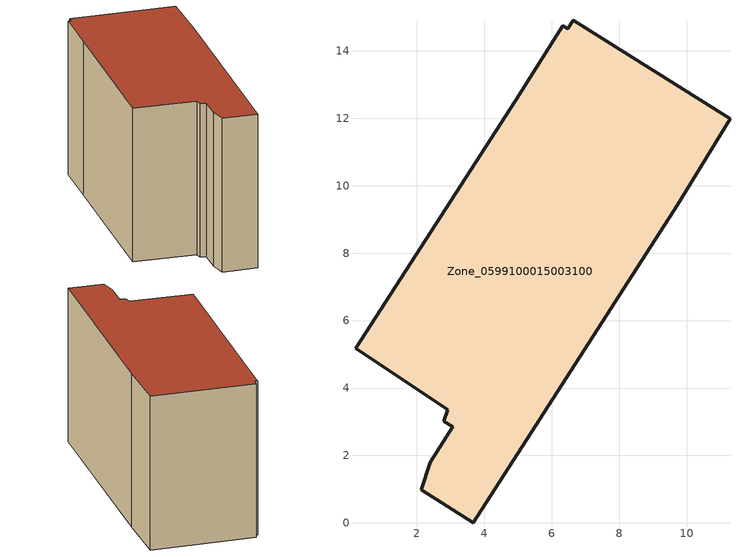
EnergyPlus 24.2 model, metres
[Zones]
Zone_0599100015003100
 floor ground (C_G): 3.06,2.85 2.8,3.02 2.91,3.36 0.18,5.18 4.93,12.54 6.33,14.75 6.48,14.66 6.64,14.91 11.28,11.98 9.72,9.43 3.67,0 2.13,0.99 2.39,1.79 z0.98
 wall outside (C_F): 2.13,0.99 3.67,0 9.72,9.43 11.28,11.98 6.64,14.91 6.48,14.66 6.33,14.75 4.93,12.54 0.18,5.18 2.91,3.36 2.8,3.02 3.06,2.85 2.39,1.79 2.13,0.99 z0.98:9.26
 roof outside (C_R): 2.8,3.02 3.06,2.85 2.39,1.79 2.13,0.99 3.67,0 9.72,9.43 11.28,11.98 6.64,14.91 6.48,14.66 6.33,14.75 4.93,12.54 0.18,5.18 2.91,3.36 z9.26
[BUILDING]
Pand.0599100015003100: North Axis=0; Terrain=City; Loads Convergence Tolerance Value=0.04; Temperature Convergence Tolerance Value=0.4; Solar Distribution=FullExterior; Maximum Number of Warmup Days=25; Minimum Number of Warmup Days=1
[Site:Location]
Rotterdam.The.Hague.AP_ZH_NLD Design_Conditions: Latitude=51.96; Longitude=4.45; Time Zone=1; Elevation=-4.5
[SITE:GROUNDTEMPERATURE:BUILDINGSURFACE]
18, 18, 18, 18, 18, 18, 18, 18, 18, 18, 18, 18
[MATERIAL] Thermal Absorptance=0.9; Solar Absorptance=0.7; Visible Absorptance=0.7
Name | Roughness | Thickness | Conductivity | Density | Specific Heat
G.TI.1975-1991 | MediumSmooth | 0.15 | 0.288461 | 540 | 1210
F.TI.1975-1991 | Rough | 0.3 | 0.230769 | 1920 | 840
R.TI.1975-1991 | MediumRough | 0.2 | 0.153846 | 1500 | 1000
[CONSTRUCTION]
C_G: G.TI.1975-1991
C_F: F.TI.1975-1991
C_R: R.TI.1975-1991
[ZONE]
Zone_0599100015003100: Type=1; Multiplier=1; Ceiling Height=Autocalculate; Volume=Autocalculate; Floor Area=autocalculate; Part of Total Floor Area=Yes
[ZONEINFILTRATION:DESIGNFLOWRATE]
Infil_Zone_0599100015003100: Zone or ZoneList or Space or SpaceList=Zone_0599100015003100; Schedule=AlwaysOn; Design Flow Rate Calculation Method=Flow/Area; Flow Rate per Floor Area=0.003; Constant Term Coefficient=1; Temperature Term Coefficient=0; Velocity Term Coefficient=0; Velocity Squared Term Coefficient=0
[HVACTEMPLATE:ZONE:IDEALLOADSAIRSYSTEM]
Zone_0599100015003100: Maximum Heating Supply Air Temperature=50; Minimum Cooling Supply Air Temperature=13; Maximum Heating Supply Air Humidity Ratio=0.0156; Minimum Cooling Supply Air Humidity Ratio=0.0077; Heating Limit=NoLimit; Cooling Limit=NoLimit; Dehumidification Control Type=ConstantSensibleHeatRatio; Cooling Sensible Heat Ratio=0.7; Dehumidification Setpoint=60; Humidification Control Type=None; Humidification Setpoint=30; Outdoor Air Method=None; Outdoor Air Flow Rate per Person=0.00944; Outdoor Air Flow Rate per Zone Floor Area=0; Outdoor Air Flow Rate per Zone=0; Demand Controlled Ventilation Type=None; Outdoor Air Economizer Type=NoEconomizer; Heat Recovery Type=None; Sensible Heat Recovery Effectiveness=0.7; Latent Heat Recovery Effectiveness=0.65
[ZONECONTROL:THERMOSTAT]
ThermostatControl_Zone_0599100015003100: Zone or ZoneList=Zone_0599100015003100; Control Type Schedule=DualSetpointControlType; Control 1=Thermostat_Zone_0599100015003100; Temperature Difference Between Cutout And Setpoint=0
[THERMOSTATSETPOINT:DUALSETPOINT]
Thermostat_Zone_0599100015003100: Heating Setpoint Temperature Schedule=HeatingSetpoint_Zone_0599100015003100; Cooling Setpoint Temperature Schedule=CoolingSetpoint_Zone_0599100015003100
[SCHEDULE:COMPACT]
HeatingSetpoint_Zone_0599100015003100: Through: 12/31, For: AllDays, Until: 24:00, 21
CoolingSetpoint_Zone_0599100015003100: Through: 12/31, For: AllDays, Until: 24:00, 24
DualSetpointControlType: Through: 12/31, For: AllDays, Until: 24:00, 4
AlwaysOn: Through: 12/31, For: AllDays, Until: 24:00, 1
